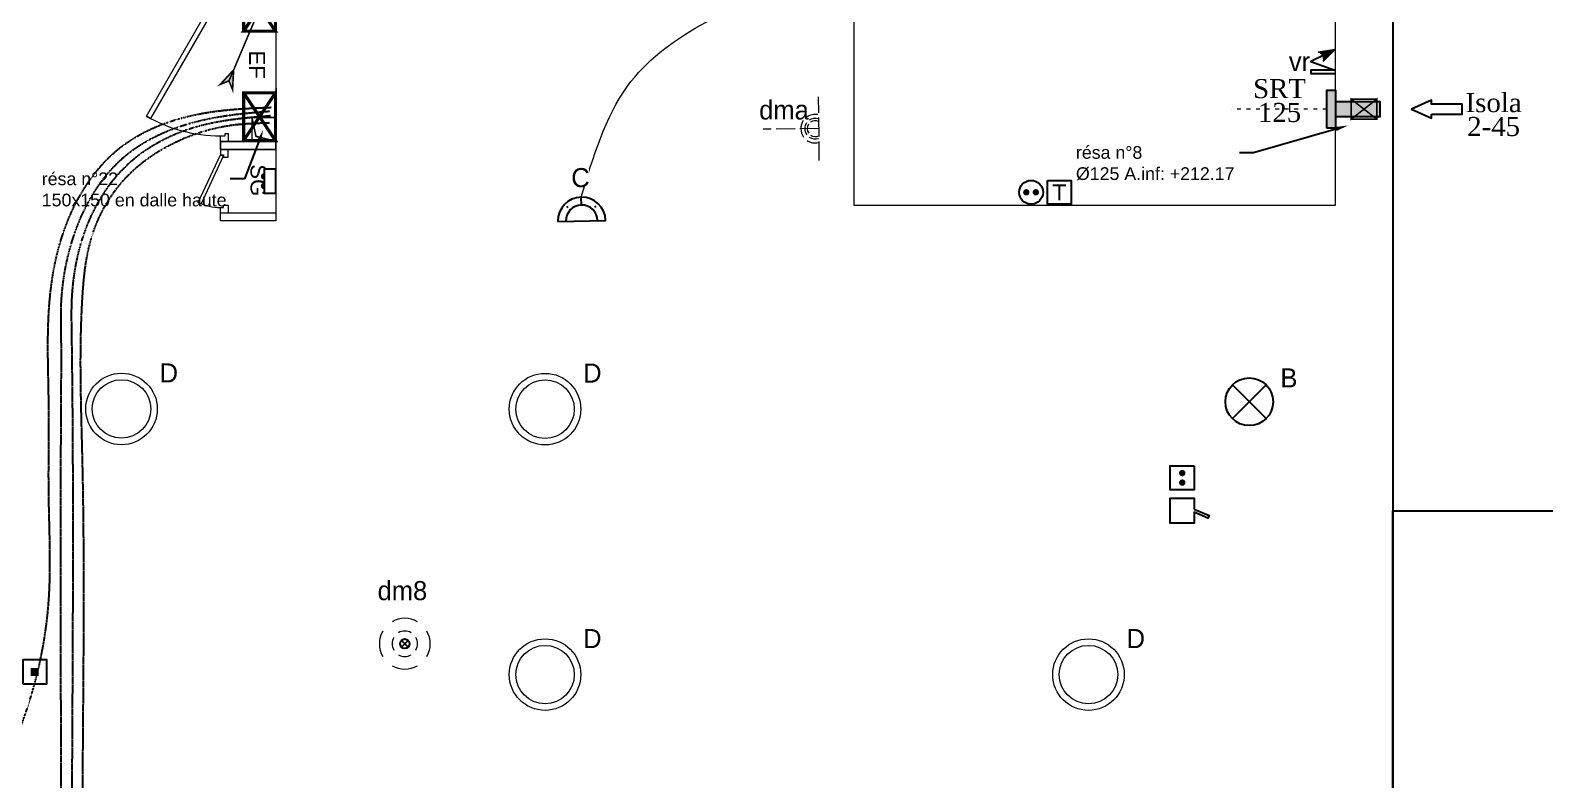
# Model space of a CAD drawing. Header units: millimetres. Extents: x 449410 to 506007, y -379864 to -318775.
# Drawn here: x 468054 to 477578, y -342046 to -337334 of the extents above; entities that cross this region are included whole.
import ezdxf
from ezdxf import colors
from ezdxf.entities.mleader import LeaderData, LeaderLine
from ezdxf.math import Vec2, Vec3

# ---------------------------------------------------------------- set-up
doc = ezdxf.new("R2010")
doc.units = ezdxf.units.MM
doc.set_wipeout_variables(frame=1)
for name, pattern in [('ACAD_ISO02W100', [15, 12, -3]), ('ACAD_ISO03W100', [30, 12, -18]), ('prlm_ef', [0.165, 0.1, -0.065])]:
    doc.linetypes.add(name, pattern=pattern)
for name, color, linetype, lineweight in [('_GAZELEC-BOITE INCORPO', 36, 'Continuous', 18), ('_GAZELEC-RESERVATION', 1, 'Continuous', 18), ('_GAZELEC-RESERVATION 2', 132, 'Continuous', 18)]:
    doc.layers.add(name, color=color, linetype=linetype, lineweight=lineweight)
for name, color, linetype in [('prlm-EAU-EF', 161, 'Continuous'), ('prlm-ELEC-CFA', 181, 'Continuous'), ('prlm-ELEC-CFO', 201, 'Continuous'), ('prlm-MOD-PB', 123, 'Continuous'), ('prlm-VMC', 93, 'Continuous')]:
    doc.layers.add(name, color=color, linetype=linetype)
doc.layers.add('prlm-xpoly', color=7, linetype='Continuous', plot=False)
doc.layers.add('prlm-ZEROPLOT', color=254, linetype='Continuous', plot=False)
doc.styles.add('Geneva', font='arial.ttf')
doc.styles.add('prlm-elec-cfo', font='comic.ttf', dxfattribs={"height": 12})
doc.styles.add('prlm-vmc', font='pala.ttf', dxfattribs={"height": 14})
doc.styles.get("Standard").update_dxf_attribs({"font": 'arial.ttf'})

# ---------------------------------------------------------------- blocks, each defined once
blk = doc.blocks.new('xi.EA-Ma')
at = {"layer": 'prlm-MOD-PB'}
blk.add_hatch(color=0, dxfattribs=at).paths.add_polyline_path([(-4.65, 0), (-4.65, -28), (4.65, -28), (4.65, 0)])
at = {"layer": 'prlm-VMC', "linetype": 'ByBlock'}
blk.add_hatch(color=0, dxfattribs=at).paths.add_polyline_path([(-12, 5.6), (12, 5.6), (12, 0), (-12, 0)])
at = {"layer": 'prlm-MOD-PB', "color": 0, "linetype": 'ByBlock', "lineweight": -2, "flags": 128}
blk.add_lwpolyline([(-4.65, 0), (-4.65, -28), (4.65, -28), (4.65, 0)], close=True, dxfattribs=at)
at = {"layer": 'prlm-VMC', "color": 0, "linetype": 'ByBlock', "flags": 128}
for points in [[(-12, 5.6), (12, 5.6), (12, 0), (-12, 0)], [(-3.09, -60.19), (-3.09, -79.51), (3.09, -79.51), (3.09, -60.19), (5.59, -60.19), (0, -47.69), (-5.59, -60.19)]]:
    blk.add_lwpolyline(points, close=True, dxfattribs=at)
at = {"layer": 'prlm-ZEROPLOT', "color": 250, "linetype": 'ACAD_ISO03W100', "lineweight": 0, "ltscale": 0.2}
blk.add_lwpolyline([(0, 5.6), (0, 65.6)], dxfattribs=at)
blk = doc.blocks.new('xi.sg')
at = {"linetype": 'Continuous', "lineweight": 18}
for p, q in [((0, 0), (40, 0)), ((5, -30), (0, -30)), ((0, -30), (0, -35)), ((0, -35), (3.5, -35)), ((3.5, -35), (3.5, -33)), ((3.5, -33), (5, -33)), ((3.5, -35), (4.35, -33.19)), ((33.41, -48.95), (3.5, -35)), ((4.35, -33.19), (34.25, -47.13)), ((5, -33), (5, -30)), ((35, -33), (35, -30)), ((35, -30), (40, -30)), ((36.5, -33), (35, -33)), ((36.5, -35), (36.5, -33)), ((40, -35), (36.5, -35)), ((40, -35), (40, -30)), ((34.25, -47.13), (33.41, -48.95))]:
    blk.add_line(p, q, dxfattribs=at)
at = {"linetype": 'Continuous', "lineweight": 18, "flags": 128}
for points in [[(0, -35), (0, 0), (-5, 0), (-5, -35)], [(45, -35), (40, -35), (40, 0), (45, 0)]]:
    blk.add_lwpolyline(points, close=True, dxfattribs=at)
at = {"linetype": 'Continuous', "lineweight": 18}
blk.add_arc((3.5, -35), 33, 335, 0, dxfattribs=at)
at = {"insert": (19.41, -11.1), "char_height": 9.966, "width": 55.6525, "attachment_point": 5, "line_spacing_factor": 0.72537, "style": 'Geneva'}
blk.add_mtext('SG', dxfattribs=at)
blk = doc.blocks.new('xi.ef100')
at = {"linetype": 'Continuous', "lineweight": 18}
for p, q in [((0, 0), (100, 0)), ((0, -30), (0, -35)), ((5, -30), (0, -30)), ((0, -35), (3.5, -35)), ((3.5, -32), (5, -32)), ((3.5, -35), (3.5, -32)), ((3.5, -35), (5, -32.4)), ((84.04, -81.5), (3.5, -35)), ((5, -32), (5, -30)), ((5, -32.4), (85.54, -78.9)), ((95, -30), (100, -30)), ((95, -32), (95, -30)), ((96.5, -32), (95, -32)), ((96.5, -35), (96.5, -32)), ((100, -35), (96.5, -35)), ((100, -30), (100, -35)), ((85.54, -78.9), (84.04, -81.5))]:
    blk.add_line(p, q, dxfattribs=at)
at = {"linetype": 'Continuous', "lineweight": 18, "flags": 128}
for points in [[(0, -35), (0, 0), (-5, 0), (-5, -35)], [(105, -35), (100, -35), (100, 0), (105, 0)]]:
    blk.add_lwpolyline(points, close=True, dxfattribs=at)
at = {"linetype": 'Continuous', "lineweight": 18}
blk.add_arc((3.5, -35), 93, 330, 0, dxfattribs=at)
at = {"insert": (51.73, -11.91), "char_height": 9.966, "width": 55.6525, "attachment_point": 5, "line_spacing_factor": 0.72537, "style": 'Geneva'}
blk.add_mtext('EF', dxfattribs=at)
blk = doc.blocks.new('xi.VR')
at = {"layer": 'prlm-ELEC-CFO', "lineweight": 5}
blk.add_hatch(color=0, dxfattribs=at).paths.add_polyline_path([(-3, 6), (-0.1, 3.7), (0, 0), (7.5, 7.5)])
at = {"layer": 'prlm-ELEC-CFO', "color": 0}
for points in [[(0.95, 4.23), (-7.5, 0), (7.5, -5.5), (-7.5, -5.5), (-7.5, -7.5), (7.5, -7.5)], [(-3, 6), (7.5, 7.5), (0, 0)]]:
    blk.add_lwpolyline(points, dxfattribs=at)
blk = doc.blocks.new('xi.TEL')
at = {"layer": 'prlm-ELEC-CFA', "color": 0, "linetype": 'ByBlock', "lineweight": -2, "flags": 128}
blk.add_lwpolyline([(-7.5, 7.5), (7.5, 7.5), (7.5, -7.5), (-7.5, -7.5)], close=True, dxfattribs=at)
at = {"layer": 'prlm-ELEC-CFA', "color": 0, "linetype": 'ByBlock', "insert": (0, 0), "char_height": 10, "width": 11.36, "attachment_point": 5}
blk.add_mtext('{\\fVerdana|b0|i0|c0|p34;T}', dxfattribs=at)
blk = doc.blocks.new('xi.PC')
at = {"color": 0, "lineweight": 5}
blk.add_wipeout([(-7.5, -7.5), (7.5, -7.5), (7.5, 7.5), (-7.5, 7.5)], dxfattribs=at).dxf.layer = 'prlm-ELEC-CFO'
at = {"layer": 'prlm-ELEC-CFO', "color": 0, "linetype": 'ByBlock', "lineweight": 5, "const_width": 2}
for points in [[(-4, 0, 1), (-2, 0, 1)], [(2, 0, 1), (4, 0, 1)]]:
    blk.add_lwpolyline(points, format="xyb", close=True, dxfattribs=at)
at = {"layer": 'prlm-ELEC-CFO', "color": 0, "linetype": 'ByBlock', "lineweight": -2}
blk.add_circle((0, 0), 7.5, dxfattribs=at)
blk = doc.blocks.new('xi.BSO')
at = {"layer": 'prlm-ELEC-CFO', "lineweight": 5}
blk.add_hatch(color=0, dxfattribs=at).paths.add_polyline_path([(-2.5, -2.5), (2.5, -2.5), (2.5, 2.5), (-2.5, 2.5)])
at = {"layer": 'prlm-ELEC-CFO', "color": 0, "flags": 128}
blk.add_lwpolyline([(-7.5, -7.5), (7.5, -7.5), (7.5, 7.5), (-7.5, 7.5)], close=True, dxfattribs=at)
blk = doc.blocks.new('xi.pc-sail')
at = {"layer": 'prlm-ELEC-CFO', "color": 0, "linetype": 'ByBlock', "lineweight": -2, "flags": 128}
blk.add_lwpolyline([(-7.5, 15), (7.5, 15), (7.5, 0), (-7.5, 0)], close=True, dxfattribs=at)
at = {"layer": 'prlm-ELEC-CFO', "color": 0, "linetype": 'ByBlock', "lineweight": 5, "const_width": 2}
for points in [[(-4, 7.5, 1), (-2, 7.5, 1)], [(2, 7.5, 1), (4, 7.5, 1)]]:
    blk.add_lwpolyline(points, format="xyb", close=True, dxfattribs=at)
blk = doc.blocks.new('xi.sa-sail')
at = {"layer": 'prlm-ELEC-CFO', "color": 0, "linetype": 'ByBlock', "lineweight": -2, "flags": 128}
blk.add_lwpolyline([(-1.07, 15), (2.96, 24.33), (4.64, 23.6), (0.91, 15), (7.82, 15), (7.82, 0), (-7.82, 0), (-7.82, 15)], close=True, dxfattribs=at)
blk = doc.blocks.new('xi.lumB')
at = {"layer": 'prlm-ELEC-CFO', "color": 0, "linetype": 'ByBlock'}
for p, q in [((10.61, 10.61), (-10.61, -10.61)), ((-10.61, 10.61), (10.61, -10.61))]:
    blk.add_line(p, q, dxfattribs=at)
blk.add_circle((0, 0), 15, dxfattribs=at)
blk = doc.blocks.new('xi.dma')
at = {"layer": 'prlm-ELEC-CFO', "color": 0, "linetype": 'ACAD_ISO02W100', "lineweight": 5, "flags": 128}
for points in [[(0, 0), (0, 35)], [(-20, 0), (20, 0)]]:
    blk.add_lwpolyline(points, dxfattribs=at)
at = {"layer": 'prlm-ELEC-CFO', "color": 0, "linetype": 'ByBlock', "lineweight": 5}
for radius, start, end in [(9, 55, 125), (9, 145, 191.80296), (6.5, 145, 199.03868), (5, 145, 207.37446), (6.5, 55, 125), (5, 55, 125), (5, 332.62554, 35), (6.5, 340.96132, 35), (9, 348.19704, 35)]:
    blk.add_arc((0, 2.41), radius, start, end, dxfattribs=at)
blk = doc.blocks.new('xi.lumD')
at = {"layer": 'prlm-ELEC-CFO', "color": 0, "linetype": 'ByBlock', "lineweight": 13}
for radius in [22.49, 18.39]:
    blk.add_circle((0, 0), radius, dxfattribs=at)
blk = doc.blocks.new('xi.lumC')
at = {"layer": 'prlm-ELEC-CFO', "color": 0, "linetype": 'ByBlock', "flags": 128}
blk.add_lwpolyline([(-15, 0), (15, 0, 1)], format="xyb", close=True, dxfattribs=at)
at = {"layer": 'prlm-ELEC-CFO', "color": 0}
for points in [[(0, 10), (0, 15)], [(-8.49, 8.49), (-9.19, 9.19)], [(8.49, 8.49), (9.19, 9.19)]]:
    blk.add_lwpolyline(points, dxfattribs=at)
blk.add_arc((0, 0), 10, 0, 180, dxfattribs=at)
blk = doc.blocks.new('xi.dm8')
at = {"layer": 'prlm-ELEC-CFO', "color": 0}
for points in [[(-2.12, 2.12), (2.12, -2.12)], [(2.12, 2.12), (-2.12, -2.12)]]:
    blk.add_lwpolyline(points, dxfattribs=at)
blk.add_circle((0, 0), 3, dxfattribs=at)
at = {"layer": 'prlm-ELEC-CFO', "color": 0, "lineweight": 13}
for radius, start, end in [(16, 60, 120), (16, 150, 210), (8, 150, 210), (8, 60, 120), (8, 330, 30), (16, 330, 30), (8, 240, 300), (16, 240, 300)]:
    blk.add_arc((0, 0), radius, start, end, dxfattribs=at)
blk = doc.blocks.new('xi.pcsg')
at = {"color": 0}
blk.add_wipeout([(-7.5, 7.5), (7.5, 7.5), (7.5, 0), (-7.5, 0)], dxfattribs=at).dxf.layer = 'prlm-ELEC-CFO'
at = {"layer": 'prlm-ELEC-CFO', "color": 0}
blk.add_lwpolyline([(-7.5, 0), (7.5, 0), (7.5, 7.5), (-7.5, 7.5)], close=True, dxfattribs=at)
at = {"layer": 'prlm-ELEC-CFO', "color": 0, "linetype": 'ByBlock', "lineweight": 5, "const_width": 2}
for points in [[(-2, 7.5, 1), (-4, 7.5)], [(4, 7.5, 1), (2, 7.5)]]:
    blk.add_lwpolyline(points, format="xyb", dxfattribs=at)
blk = doc.blocks.new('FLECHE2')
h = blk.add_hatch(color=256)
h.dxf.hatch_style = 1
h.paths.add_polyline_path([(496271.9, -370023.3), (496278.4, -369899.2), (496300.9, -369954.8), (496356.5, -369932.3)])
at = {"const_width": 10}
for points in [[(496066.7, -370507.2), (496300.9, -369954.8), (496356.5, -369932.3), (496271.9, -370023.3), (496300.9, -369954.8), (496278.4, -369899.2), (496271.9, -370023.3), (496356.5, -369932.3), (496300.9, -369954.8), (496278.4, -369899.2), (496271.9, -370023.3)], [(496271.9, -370023.3), (496278.4, -369899.2), (496300.9, -369954.8), (496356.5, -369932.3), (496271.9, -370023.3)]]:
    blk.add_lwpolyline(points, dxfattribs=at)

msp = doc.modelspace()

# ---------------------------------------------------------------- linework, layer by layer
at = {"layer": '_GAZELEC-BOITE INCORPO', "const_width": 20}
for points in [[(469595.761, -337139.359), (469595.761, -337039.359), (469395.761, -337039.36), (469395.762, -337339.353), (469595.765, -337339.353), (469595.754, -337039.359), (469395.762, -337339.353), (469595.765, -337339.353), (469395.767, -337039.36)], [(469595.753, -337827.397), (469595.752, -337727.397), (469395.752, -337727.397), (469395.753, -338027.391), (469595.756, -338027.39), (469595.746, -337727.397), (469395.753, -338027.391), (469595.756, -338027.39), (469395.759, -337727.397)]]:
    msp.add_lwpolyline(points, dxfattribs=at)
at = {"layer": '_GAZELEC-RESERVATION 2', "const_width": 10}
for points in [[(476521.1, -337829.93), (476521.1, -337767.43), (476361.096, -337767.44), (476361.096, -337892.44), (476521.104, -337892.43), (476521.104, -337767.43), (476361.104, -337892.44), (476361.096, -337767.44), (476521.104, -337892.43)], [(469598.231, -338032.254), (469448.231, -338032.254), (469448.231, -337882.254), (469598.229, -337882.254), (469596.848, -338032.254), (469473.341, -338000.605), (469448.231, -337882.254)]]:
    msp.add_lwpolyline(points, dxfattribs=at)
at = {"layer": 'prlm-xpoly', "lineweight": 0}
msp.add_lwpolyline([(476262.647, -338432.685), (476262.802, -334301.935), (472885.031, -334302.146), (472885.091, -335251.696), (473232.56, -335252.696), (473232.559, -338432.702)], close=True, dxfattribs=at)

# ---------------------------------------------------------------- block references
at = {"layer": 'prlm-EAU-EF', "xscale": 10, "yscale": 10, "zscale": 10}
for rotation in [269.9995200071569, 269.9995200071568, 269.9995200071568]:
    msp.add_blockref('xi.ef100', (469599.292, -337032.682), dxfattribs=dict(at, rotation=rotation))
at = {"layer": 'prlm-EAU-EF', "linetype": 'prlm_ef', "ltscale": 100, "rotation": 180}
msp.add_blockref('FLECHE2', (965604.656, -707606.642), dxfattribs=at)
at = {"layer": 'prlm-ELEC-CFA', "xscale": 10, "yscale": 10, "zscale": 10, "rotation": 269.9994635592483}
msp.add_blockref('xi.sg', (469599.283, -338082.681), dxfattribs=at)
msp.add_blockref('xi.sg', (469599.283, -338082.681), dxfattribs=at)
msp.add_blockref('xi.sg', (469599.283, -338082.681), dxfattribs=at)
at = {"layer": 'prlm-ELEC-CFA', "xscale": 10, "yscale": 10, "zscale": 10}
msp.add_blockref('xi.TEL', (474525.052, -338352.695), dxfattribs=at)
at = {"layer": 'prlm-ELEC-CFO', "xscale": 10, "yscale": 10, "zscale": 10}
for name, p, rotation in [('xi.lumC', (471522.064, -338532.686), 1.27535348208712), ('xi.pc-sail', (475223.23, -340147.786), 269.9999999999999), ('xi.sa-sail', (475223.23, -340354.786), 269.9999999999999)]:
    msp.add_blockref(name, p, dxfattribs=dict(at, rotation=rotation))
for name, p in [('xi.dm8', (470409.16, -341190.77)), ('xi.BSO', (468082.613, -341367.908))]:
    msp.add_blockref(name, p, dxfattribs=at)

# ---------------------------------------------------------------- next in the draw order: texts
at = {"layer": 'prlm-VMC', "insert": (475910.006, -337640.503), "char_height": 120, "width": 236.73962, "attachment_point": 2, "line_spacing_factor": 0.75, "style": 'prlm-vmc', "bg_fill": 3, "box_fill_scale": 1.1, "bg_fill_color": 256, "bg_fill_transparency": 0}
msp.add_mtext('SRT 125', dxfattribs=at)

# ---------------------------------------------------------------- next in the draw order: linework, layer by layer
at = {"layer": 'prlm-ZEROPLOT'}
msp.add_lwpolyline([(460622.804, -321132.114), (469529.28, -321132.115), (469529.28, -324328.59), (476622.905, -324327.426), (476622.9, -365260.426), (469152.798, -365260.426), (469147.999, -363470.344), (460622.798, -363470.343)], close=True, dxfattribs=at)

# ---------------------------------------------------------------- next in the draw order: block references
at = {"layer": 'prlm-VMC', "xscale": 10, "yscale": 10, "zscale": 10, "rotation": 89.99999333235499}
msp.add_blockref('xi.EA-Ma', (476262.804, -337829.946), dxfattribs=at)

# ---------------------------------------------------------------- next in the draw order: block references
at = {"layer": 'prlm-ELEC-CFO', "xscale": 10, "yscale": 10, "zscale": 10, "rotation": 89.9995030547078}
msp.add_blockref('xi.pcsg', (469599.281, -338282.681), dxfattribs=at)
at = {"layer": 'prlm-ELEC-CFO', "xscale": 10, "yscale": 10, "zscale": 10}
msp.add_blockref('xi.PC', (474347.639, -338352.696), dxfattribs=at)

# ---------------------------------------------------------------- next in the draw order: texts
at = {"layer": 'prlm-ELEC-CFO', "lineweight": 20, "char_height": 120, "line_spacing_factor": 0.8, "style": 'prlm-elec-cfo', "bg_fill": 3, "bg_fill_color": 256, "bg_fill_transparency": 0}
for s, insert, attachment_point, box_fill_scale in [('vr', (476035.506, -337530.448), 5, 1.1), ('dma', (472793.676, -337774.748), 2, 0.95), ('D', (468925.574, -339428.018), 2, 0.95), ('D', (471588.701, -339428.953), 2, 0.95), ('B', (475968.954, -339459.57), 2, 0.95), ('dm8', (470394.164, -340796.884), 2, 0.95), ('D', (471588.701, -341098.252), 2, 0.95), ('D', (475006.081, -341098.252), 2, 0.95)]:
    msp.add_mtext(s, dxfattribs=dict(at, insert=insert, attachment_point=attachment_point, box_fill_scale=box_fill_scale))
at = {"layer": 'prlm-VMC', "linetype": 'ByBlock', "lineweight": -2, "insert": (477256.258, -337728.663), "char_height": 120, "width": 236.73962, "attachment_point": 2, "line_spacing_factor": 0.75, "style": 'prlm-vmc', "bg_fill": 3, "box_fill_scale": 1.1, "bg_fill_color": 256, "bg_fill_transparency": 0}
msp.add_mtext('Isola\\P2-45', dxfattribs=at)

# ---------------------------------------------------------------- next in the draw order: linework, layer by layer
at = {"layer": 'prlm-EAU-EF', "linetype": 'prlm_ef'}
for points in [[(467215.275, -354747.863), (467281.088, -354013.556), (467638.69, -353237.754), (467984.169, -352507.312), (468206.797, -351637.525), (468249.218, -351117.958), (468249.218, -350416.061), (468249.218, -348770.388), (468249.218, -345558.8), (468249.218, -342464.832), (468249.218, -339553.47), (468249.218, -339286.21), (468249.218, -339052.549), (468655.486, -338120.599), (469250.935, -337876.048), (469559.979, -337842.353)], [(467252.45, -344209.23), (467265.291, -343812.401), (467545.453, -342664.155), (467980.131, -341748.974), (468170.518, -340918.916), (468170.518, -340254.431), (468170.518, -339682.632), (468170.518, -339110.656), (468274.886, -338570.628), (468625.865, -338067.077), (469180.747, -337848.816), (469570.42, -337818.233)], [(470026.309, -358498.764), (470007.268, -358188.641), (469731.037, -357204.373), (468963.476, -355403.22), (468455.817, -352318.479), (468422.492, -351289.642), (468422.492, -350480.599), (468315.157, -349478.891), (468315.157, -348706.788), (468315.157, -347010.159), (468315.157, -345582.377), (468315.157, -342699.352), (468315.157, -339219.465), (468315.157, -339053.969), (468400.422, -338591.69), (468678.502, -338166.837), (469104.908, -337938.003), (469564.388, -337870.389)], [(469990.789, -344518.37), (469944.832, -344965.578), (469728.474, -345465.721), (469121.62, -345695.671), (468742.899, -345583.717), (468395.321, -344911.324), (468383.098, -344736.979), (468383.098, -344166.761), (468383.098, -342401.724), (468383.098, -340059.33), (468383.098, -339004.453), (468446.414, -338614.966), (468662.232, -338253.829), (468956.136, -338042.778), (469331.097, -337928.792), (469558.674, -337915.085)]]:
    msp.add_spline(points, degree=3, dxfattribs=at)
at = {"layer": 'prlm-ELEC-CFO', "lineweight": 13}
msp.add_spline([(471518.725, -338382.723), (471809.258, -337686.209), (472863.748, -337032.7)], degree=3, dxfattribs=at)
at = {"layer": 'prlm-ZEROPLOT'}
msp.add_lwpolyline([(476622.802, -340355.673), (482823.004, -340355.674), (482823.005, -333617.231), (497637.603, -333620.199), (497637.654, -349167.31), (482823.003, -349167.282), (482823.004, -342423.74), (476622.903, -342423.739)], close=True, dxfattribs=at)

# ---------------------------------------------------------------- next in the draw order: block references
at = {"layer": 'prlm-ELEC-CFO', "xscale": 10, "yscale": 10, "zscale": 10}
for name, p in [('xi.VR', (476182.681, -337530.454)), ('xi.lumD', (468628, -339714.741)), ('xi.lumD', (471291.127, -339715.676)), ('xi.lumB', (475719.333, -339669.222)), ('xi.lumD', (471291.127, -341384.975)), ('xi.lumD', (474708.507, -341384.975))]:
    msp.add_blockref(name, p, dxfattribs=at)
at = {"layer": 'prlm-ELEC-CFO', "xscale": 10, "yscale": 10, "zscale": 10, "rotation": 90.64508455471427}
msp.add_blockref('xi.dma', (473013.748, -337952.16), dxfattribs=at)

# ---------------------------------------------------------------- next in the draw order: leaders
at = {"layer": '_GAZELEC-RESERVATION', "color": 6}
ml = msp.add_multileader_mtext('Standard', dxfattribs=at)
ml.set_content('résa n°8\\P%%C125 A.inf: +212.17', color=6)
ml.set_leader_properties()
ml.build(insert=Vec2(0, 0))
ml.multileader.update_dxf_attribs({"has_text_frame": 1, "arrow_head_size": 80, "scale": 20})
ctx = ml.context
ctx.base_point, ctx.scale, ctx.char_height, ctx.arrow_head_size, ctx.landing_gap_size, ctx.plane_origin = Vec3(474589.554, -338103.394), 20, 80, 80, 40, Vec3(468882.136, -337905.016)
notes = []
notes.append((ctx, [(0, (1, 1, 0), (475747.066, -338103.394), (-1, 0), 89.845, [(0, [(476341.177, -337932.552)], 0, [])])]))
ctx.mtext.insert, ctx.mtext.width, ctx.mtext.flow_direction = Vec3(474629.554, -338061.784), 1568.85041, 5
ml = msp.add_multileader_mtext('Standard', dxfattribs=at)
ml.set_content('résa n°21\\P200x400 en dalle haute', color=6)
ml.set_leader_properties()
ml.build(insert=Vec2(0, 0))
ml.multileader.update_dxf_attribs({"has_text_frame": 1, "arrow_head_size": 80, "scale": 20})
ctx = ml.context
ctx.base_point, ctx.scale, ctx.char_height, ctx.arrow_head_size, ctx.landing_gap_size, ctx.plane_origin = Vec3(464128.394, -339404.521), 20, 80, 80, 40, Vec3(458588.889, -339206.144)
notes.append((ctx, [(0, (1, 1, 0), (465452.4, -339404.521), (-1, 0), 89.845, [(0, [(465570.376, -339095.306)], 0, [])])]))
ctx.mtext.insert, ctx.mtext.width, ctx.mtext.flow_direction = Vec3(464168.394, -339363.839), 1568.85041, 5
for ctx, leaders in notes:
    for number, flags, end, landing, length, lines in leaders:
        leader = LeaderData()
        leader.index, (leader.has_last_leader_line, leader.has_dogleg_vector, leader.attachment_direction) = number, flags
        leader.last_leader_point, leader.dogleg_vector, leader.dogleg_length = Vec3(end), Vec3(landing), length
        for number, points, colour, breaks in lines:
            line = LeaderLine()
            line.index, line.vertices, line.color, line.breaks = number, Vec3.list(points), colors.encode_raw_color(colour), breaks
            leader.lines.append(line)
        ctx.leaders.append(leader)

# ---------------------------------------------------------------- next in the draw order: texts
at = {"layer": 'prlm-ELEC-CFO', "lineweight": 20, "insert": (471514.139, -338200.303), "char_height": 120, "attachment_point": 2, "line_spacing_factor": 0.8, "style": 'prlm-elec-cfo', "bg_fill": 3, "box_fill_scale": 0.95, "bg_fill_color": 256, "bg_fill_transparency": 0}
msp.add_mtext('C', dxfattribs=at)

# ---------------------------------------------------------------- next in the draw order: leaders
at = {"layer": '_GAZELEC-RESERVATION', "color": 6}
ml = msp.add_multileader_mtext('Standard', dxfattribs=at)
ml.set_content('résa n°22\\P150x150 en dalle haute', color=6)
ml.set_leader_properties()
ml.build(insert=Vec2(0, 0))
ml.multileader.update_dxf_attribs({"has_text_frame": 1, "arrow_head_size": 80, "scale": 20})
ctx = ml.context
ctx.base_point, ctx.scale, ctx.char_height, ctx.arrow_head_size, ctx.landing_gap_size, ctx.plane_origin = Vec3(468086.43, -338268.342), 20, 80, 80, 40, Vec3(462538.03, -338069.965)
notes = []
notes.append((ctx, [(0, (1, 1, 0), (469401.541, -338268.342), (-1, 0), 89.845, [(0, [(469519.517, -337959.126)], 0, [])])]))
ctx.mtext.insert, ctx.mtext.width, ctx.mtext.flow_direction = Vec3(468126.43, -338227.66), 1568.85041, 5
for ctx, leaders in notes:
    for number, flags, end, landing, length, lines in leaders:
        leader = LeaderData()
        leader.index, (leader.has_last_leader_line, leader.has_dogleg_vector, leader.attachment_direction) = number, flags
        leader.last_leader_point, leader.dogleg_vector, leader.dogleg_length = Vec3(end), Vec3(landing), length
        for number, points, colour, breaks in lines:
            line = LeaderLine()
            line.index, line.vertices, line.color, line.breaks = number, Vec3.list(points), colors.encode_raw_color(colour), breaks
            leader.lines.append(line)
        ctx.leaders.append(leader)

doc.saveas('drawing.dxf')
